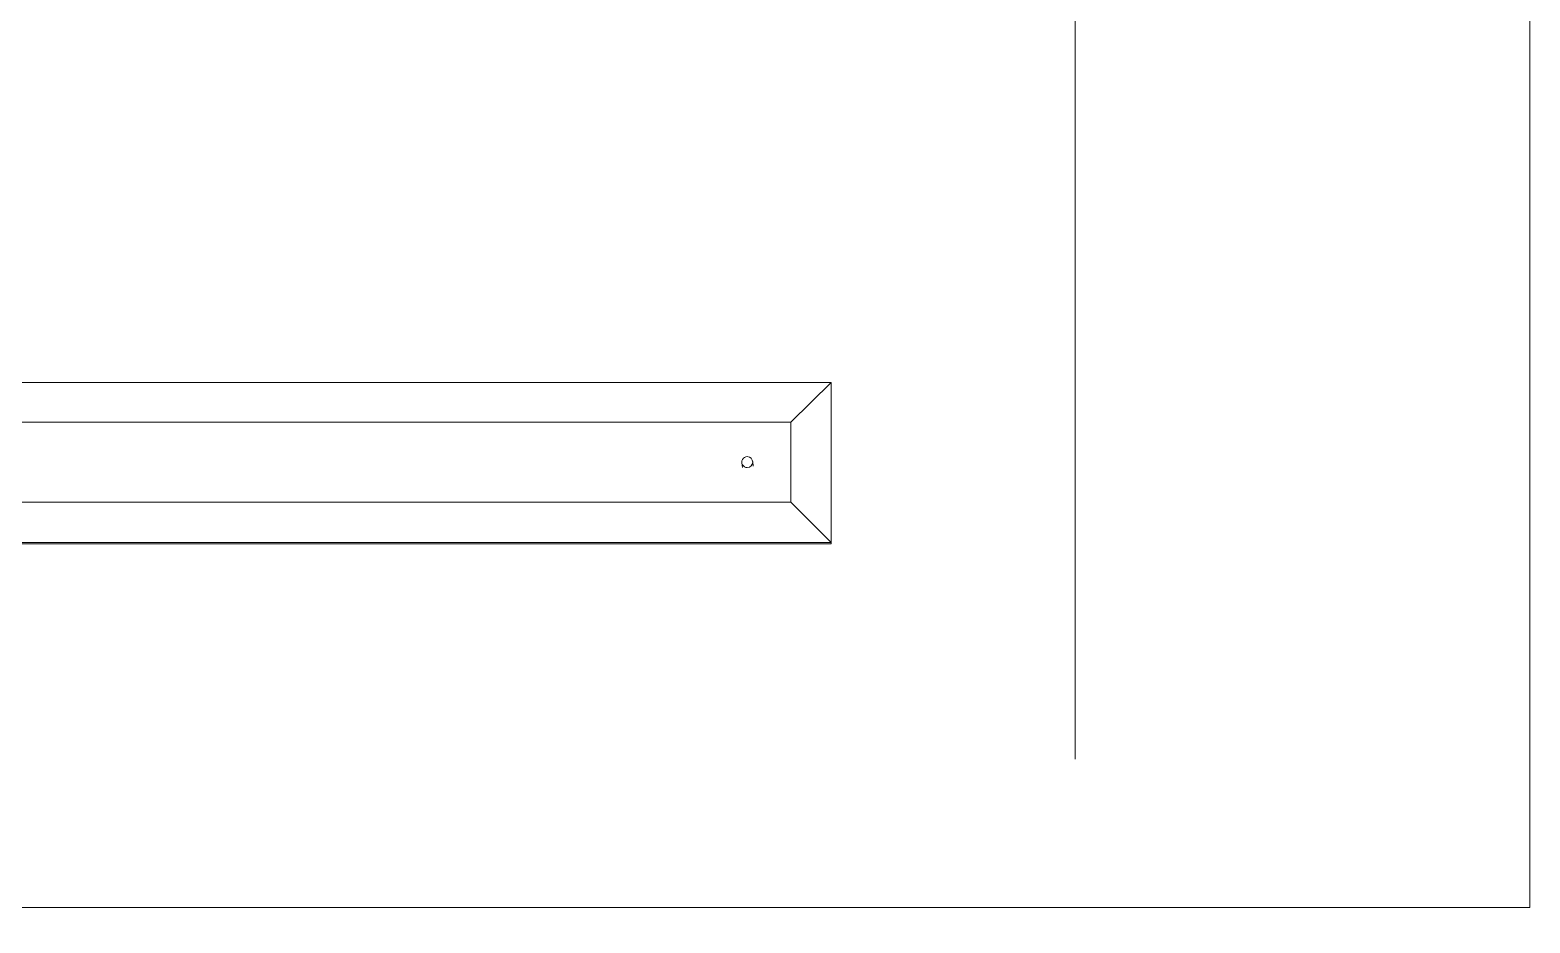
# Model space of a CAD drawing. Header units: metres. Extents: x -55 to 260, y -121 to 64.
# Drawn here: x 193.636 to 195.697, y 20.319 to 21.546 of the extents above; entities that cross this region are included whole.
import ezdxf

# ---------------------------------------------------------------- set-up
doc = ezdxf.new("R2010")
doc.units = ezdxf.units.M
doc.linetypes.add('01_Grid', pattern=[2.32, 1.6, -0.36, 0, -0.36])
for name, color, linetype, lineweight in [('0-1', 7, 'Continuous', 5), ('03EJES-1', 1, '01_Grid', 5), ('45ESTAC-1', 253, 'Continuous', 5), ('70LINEA-1', 254, 'Continuous', 5)]:
    doc.layers.add(name, color=color, linetype=linetype, lineweight=lineweight)

# ---------------------------------------------------------------- blocks, each defined once
blk = doc.blocks.new('Parking Lot - Handicap - Handicap-5934818-A1 _ A700')
at = {"layer": '70LINEA-1'}
for p, q in [((195.6966, 20.34), (195.6967, 24.8968)), ((192.9564, 21.0616), (194.7364, 21.0616)), ((194.6813, 21.0073), (194.7364, 21.0616)), ((194.7364, 21.0616), (194.7364, 20.8417)), ((194.7366, 21.0599), (194.7364, 21.0616)), ((194.7366, 21.0599), (194.7366, 20.8399)), ((194.6813, 21.0073), (193.0113, 21.0073)), ((194.6813, 20.8973), (194.6813, 21.0073)), ((194.6139, 20.9514), (194.6146, 20.9451)), ((194.6295, 20.9469), (194.6288, 20.9532)), ((193.0113, 20.8973), (194.6813, 20.8973)), ((194.6813, 20.8973), (194.7364, 20.8417)), ((194.7364, 20.8417), (192.9564, 20.8417)), ((194.7366, 20.8399), (192.9566, 20.8399)), ((194.7366, 20.8399), (194.7364, 20.8417)), ((191.2466, 20.34), (195.6966, 20.34))]:
    blk.add_line(p, q, dxfattribs=at)
for start_param, end_param in [(1.451342, 4.592935), (4.592935, 7.734527)]:
    blk.add_ellipse((194.6213, 20.9523), major_axis=(0.00745, 0.00089), ratio=0.999873, start_param=start_param, end_param=end_param, dxfattribs=at)
blk = doc.blocks.new('22011_AR_rvt-1-A1 _ A700')
at = {"layer": '70LINEA-1'}
for p, q in [((195.6967, 24.8968), (195.6967, 20.34)), ((195.6967, 20.34), (190.1721, 20.34))]:
    blk.add_line(p, q, dxfattribs=at)
at = {"layer": '45ESTAC-1'}
blk.add_blockref('Parking Lot - Handicap - Handicap-5934818-A1 _ A700', (0, 0), dxfattribs=at)
blk = doc.blocks.new('22011_AR_rvt-2-A1 _ A700')
at = {"layer": '70LINEA-1'}
for p, q in [((195.6967, 24.8968), (195.6967, 20.34)), ((195.6967, 20.34), (190.1721, 20.34))]:
    blk.add_line(p, q, dxfattribs=at)
at = {"layer": '45ESTAC-1'}
blk.add_blockref('Parking Lot - Handicap - Handicap-5934818-A1 _ A700', (0, 0), dxfattribs=at)

msp = doc.modelspace()

# ---------------------------------------------------------------- linework, layer by layer
at = {"layer": '03EJES-1'}
msp.add_line((195.072, -117.3961), (195.072, 60.3168), dxfattribs=at)

# ---------------------------------------------------------------- block references
at = {"layer": '0-1'}
for name in ['22011_AR_rvt-2-A1 _ A700', '22011_AR_rvt-1-A1 _ A700']:
    msp.add_blockref(name, (0, 0), dxfattribs=at)

doc.saveas('drawing.dxf')
